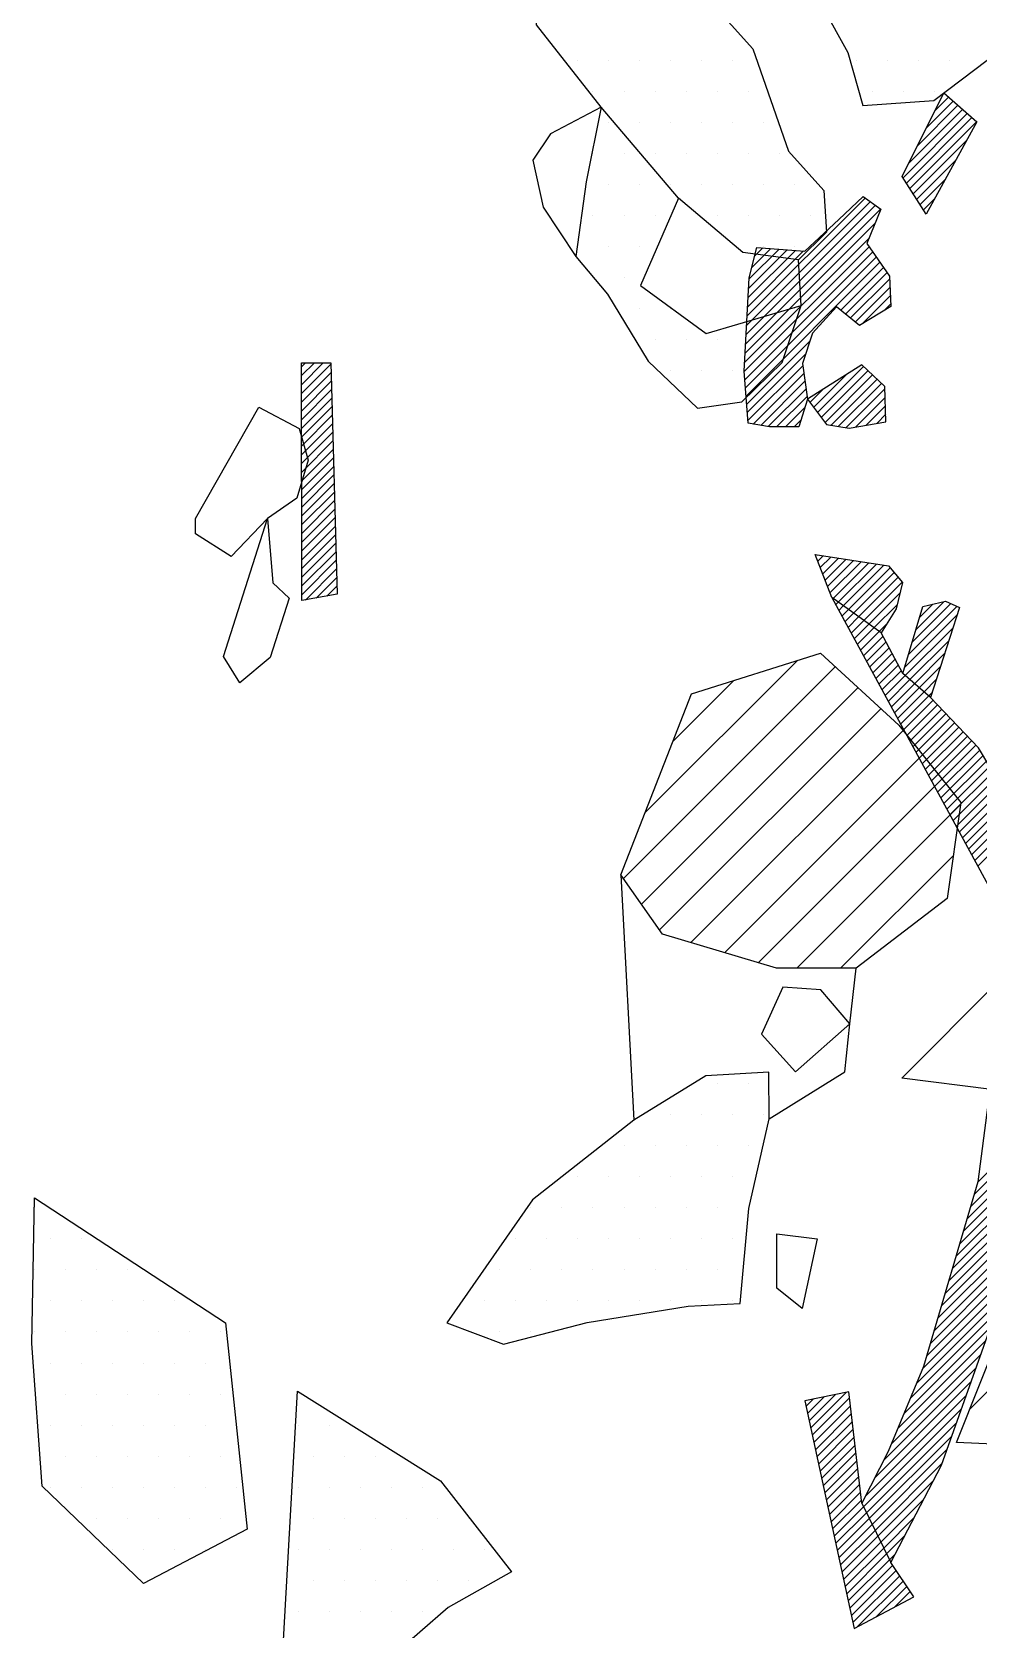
# Model space of a CAD drawing. Header units: metres. Extents: x -8.98 to -4.82, y -17.36 to -14.04.
# Drawn here: x -7.932 to -7.551, y -15.032 to -14.389 of the extents above; entities that cross this region are included whole.
import ezdxf

# ---------------------------------------------------------------- set-up
doc = ezdxf.new("R2010")
doc.units = ezdxf.units.M
doc.header["$LTSCALE"] = 25
doc.header["$MEASUREMENT"] = 0
doc.layers.get('0').update_dxf_attribs({"linetype": 'CONTINUOUS'})
for name, color, linetype in [('FEUER', 1, 'CONTINUOUS'), ('KNOCHEN', 2, 'CONTINUOUS'), ('KNOCHENSCHRAFF', 2, 'CONTINUOUS'), ('STEINE', 4, 'CONTINUOUS'), ('STEINESCHRAFF', 4, 'CONTINUOUS')]:
    doc.layers.add(name, color=color, linetype=linetype)

# ---------------------------------------------------------------- blocks, each defined once
blk = doc.blocks.new('*X3')
at = {"color": 0}
for p, q in [((-755.411, -1486.205), (-752.185, -1482.98)), ((-755.264, -1485.705), (-752.446, -1482.888)), ((-755.117, -1485.205), (-752.708, -1482.795)), ((-755.851, -1487.707), (-751.401, -1483.256)), ((-755.704, -1487.206), (-751.662, -1483.164)), ((-755.557, -1486.706), (-751.924, -1483.072)), ((-755.998, -1488.207), (-753.193, -1485.402)), ((-756.145, -1488.707), (-753.609, -1486.172)), ((-756.292, -1489.208), (-753.701, -1486.617)), ((-756.585, -1490.209), (-753.885, -1487.509)), ((-756.439, -1489.708), (-753.793, -1487.063)), ((-756.732, -1490.709), (-753.977, -1487.954)), ((-757.026, -1491.71), (-754.161, -1488.845)), ((-756.879, -1491.21), (-754.069, -1488.4)), ((-757.173, -1492.21), (-754.253, -1489.291)), ((-757.334, -1492.725), (-754.345, -1489.737)), ((-757.839, -1493.937), (-754.53, -1490.628)), ((-757.587, -1493.331), (-754.437, -1490.182)), ((-758.092, -1494.544), (-754.622, -1491.073)), ((-758.345, -1495.15), (-754.785, -1491.59)), ((-758.908, -1496.42), (-755.178, -1492.691)), ((-758.597, -1495.756), (-754.982, -1492.141)), ((-759.277, -1497.143), (-755.375, -1493.241)), ((-762.042, -1494.251), (-761.747, -1493.956)), ((-761.978, -1494.541), (-761.304, -1493.867)), ((-761.915, -1494.831), (-760.862, -1493.778)), ((-761.852, -1495.122), (-760.419, -1493.689)), ((-761.789, -1495.412), (-760.28, -1493.903)), ((-759.647, -1497.866), (-755.572, -1493.791)), ((-761.726, -1495.702), (-760.243, -1494.22)), ((-761.662, -1495.993), (-760.207, -1494.537)), ((-759.722, -1498.295), (-755.768, -1494.341)), ((-761.599, -1496.283), (-760.171, -1494.855)), ((-761.536, -1496.573), (-760.134, -1495.172)), ((-759.606, -1498.533), (-755.965, -1494.892)), ((-761.473, -1496.864), (-760.098, -1495.489)), ((-761.41, -1497.154), (-760.062, -1495.806)), ((-759.49, -1498.77), (-756.162, -1495.442)), ((-761.346, -1497.445), (-760.025, -1496.123)), ((-761.283, -1497.735), (-759.989, -1496.441)), ((-759.373, -1499.007), (-756.358, -1495.992)), ((-759.257, -1499.244), (-756.555, -1496.542)), ((-761.22, -1498.025), (-759.953, -1496.758)), ((-761.157, -1498.316), (-759.916, -1497.075)), ((-761.094, -1498.606), (-759.88, -1497.392)), ((-761.03, -1498.896), (-759.843, -1497.709)), ((-759.141, -1499.481), (-756.91, -1497.25)), ((-760.967, -1499.187), (-759.807, -1498.027)), ((-760.904, -1499.477), (-759.722, -1498.295)), ((-759.024, -1499.719), (-757.29, -1497.984)), ((-760.841, -1499.767), (-759.606, -1498.533)), ((-760.778, -1500.058), (-759.49, -1498.77)), ((-760.714, -1500.348), (-759.373, -1499.007)), ((-758.908, -1499.956), (-757.67, -1498.718)), ((-760.651, -1500.638), (-759.257, -1499.244)), ((-760.588, -1500.929), (-759.141, -1499.481)), ((-760.525, -1501.219), (-759.024, -1499.719)), ((-758.792, -1500.193), (-758.051, -1499.452)), ((-760.462, -1501.509), (-758.908, -1499.956)), ((-760.398, -1501.8), (-758.792, -1500.193)), ((-760.335, -1502.09), (-758.675, -1500.43)), ((-758.675, -1500.43), (-758.431, -1500.186)), ((-760.272, -1502.381), (-758.546, -1500.655)), ((-760.209, -1502.671), (-758.404, -1500.866)), ((-760.146, -1502.961), (-758.263, -1501.078)), ((-759.957, -1503.126), (-758.121, -1501.29)), ((-759.199, -1502.722), (-757.98, -1501.502)), ((-758.442, -1502.318), (-757.838, -1501.714))]:
    blk.add_line(p, q, dxfattribs=at)
blk = doc.blocks.new('*X4')
at = {"color": 0}
for p, q in [((-757.546, -1443.439), (-755.915, -1441.809)), ((-757.194, -1442.734), (-756.103, -1441.643)), ((-756.842, -1442.028), (-756.291, -1441.477)), ((-756.49, -1441.323), (-756.479, -1441.312)), ((-758.127, -1444.728), (-755.54, -1442.14)), ((-757.99, -1444.944), (-755.352, -1442.306)), ((-757.897, -1444.145), (-755.728, -1441.975)), ((-757.853, -1445.161), (-755.164, -1442.472)), ((-757.716, -1445.377), (-755.564, -1443.225)), ((-757.578, -1445.593), (-755.99, -1444.005)), ((-757.441, -1445.81), (-756.417, -1444.785)), ((-764.428, -1450.675), (-759.451, -1445.698)), ((-764.408, -1450.302), (-759.657, -1445.551)), ((-757.304, -1446.026), (-756.843, -1445.565)), ((-764.467, -1451.422), (-759.038, -1445.992)), ((-764.448, -1451.048), (-759.245, -1445.845)), ((-764.487, -1451.795), (-759.256, -1446.564)), ((-764.526, -1452.541), (-759.495, -1447.51)), ((-764.507, -1452.168), (-759.498, -1447.159)), ((-764.368, -1449.555), (-762.469, -1447.656)), ((-764.349, -1449.181), (-762.797, -1447.63)), ((-764.329, -1448.808), (-763.125, -1447.605)), ((-764.224, -1448.35), (-763.453, -1447.579)), ((-764.107, -1447.879), (-763.781, -1447.553)), ((-764.501, -1452.87), (-759.35, -1447.718)), ((-764.477, -1453.199), (-759.205, -1447.927)), ((-764.452, -1453.528), (-759.06, -1448.136)), ((-764.388, -1449.928), (-762.141, -1447.681)), ((-760.639, -1450.068), (-758.915, -1448.345)), ((-760.446, -1450.228), (-758.771, -1448.553)), ((-760.253, -1450.389), (-758.663, -1448.8)), ((-760.06, -1450.549), (-758.649, -1449.139)), ((-759.786, -1450.629), (-758.634, -1449.478)), ((-758.899, -1450.096), (-758.62, -1449.817)), ((-764.428, -1453.857), (-761.877, -1451.306)), ((-764.404, -1454.186), (-762.053, -1451.836)), ((-782.369, -1452.706), (-781.853, -1452.191)), ((-782.369, -1452.353), (-782.207, -1452.191)), ((-782.368, -1453.059), (-781.5, -1452.19)), ((-782.368, -1453.412), (-781.195, -1452.239)), ((-782.368, -1453.765), (-781.185, -1452.583)), ((-764.379, -1454.515), (-762.17, -1452.306)), ((-764.167, -1454.657), (-762.125, -1452.615)), ((-761.726, -1453.983), (-760.402, -1452.659)), ((-761.574, -1454.185), (-759.721, -1452.332)), ((-761.422, -1454.387), (-759.539, -1452.504)), ((-761.271, -1454.589), (-759.357, -1452.675)), ((-782.367, -1454.119), (-781.176, -1452.927)), ((-782.367, -1454.472), (-781.166, -1453.271)), ((-763.866, -1454.71), (-762.081, -1452.924)), ((-763.565, -1454.762), (-762.036, -1453.233)), ((-761.878, -1453.782), (-761.355, -1453.259)), ((-761.027, -1454.699), (-759.175, -1452.847)), ((-760.724, -1454.749), (-758.993, -1453.019)), ((-760.421, -1454.8), (-758.863, -1453.242)), ((-782.367, -1454.825), (-781.156, -1453.615)), ((-782.366, -1455.178), (-781.147, -1453.959)), ((-763.222, -1454.773), (-761.992, -1453.542)), ((-762.868, -1454.772), (-762.083, -1453.987)), ((-760.046, -1454.778), (-758.851, -1453.583)), ((-759.618, -1454.704), (-758.838, -1453.924)), ((-782.366, -1455.531), (-781.137, -1454.302)), ((-782.366, -1455.885), (-781.127, -1454.646)), ((-762.515, -1454.772), (-762.248, -1454.505)), ((-759.19, -1454.63), (-758.826, -1454.265)), ((-782.365, -1456.238), (-781.117, -1454.99)), ((-782.365, -1456.591), (-781.108, -1455.334)), ((-782.364, -1456.944), (-781.098, -1455.678)), ((-782.364, -1457.298), (-781.088, -1456.022)), ((-782.364, -1457.651), (-781.078, -1456.365)), ((-782.363, -1458.004), (-781.069, -1456.709)), ((-782.363, -1458.357), (-781.059, -1457.053)), ((-782.363, -1458.71), (-781.049, -1457.397)), ((-782.362, -1459.064), (-781.04, -1457.741)), ((-782.362, -1459.417), (-781.03, -1458.085)), ((-782.362, -1459.77), (-781.02, -1458.428)), ((-782.361, -1460.123), (-781.01, -1458.772)), ((-782.361, -1460.477), (-781.001, -1459.116)), ((-782.361, -1460.83), (-780.991, -1459.46)), ((-782.36, -1461.183), (-780.981, -1459.804)), ((-782.36, -1461.536), (-780.972, -1460.148)), ((-782.22, -1461.75), (-780.962, -1460.491)), ((-761.661, -1459.929), (-761.654, -1459.922)), ((-761.563, -1460.185), (-761.347, -1459.969)), ((-761.465, -1460.44), (-761.041, -1460.016)), ((-761.367, -1460.696), (-760.735, -1460.063)), ((-761.269, -1460.951), (-760.428, -1460.111)), ((-761.171, -1461.207), (-760.122, -1460.158)), ((-761.073, -1461.462), (-759.816, -1460.205)), ((-760.948, -1461.69), (-759.51, -1460.252)), ((-760.742, -1461.838), (-759.203, -1460.3)), ((-760.536, -1461.986), (-758.897, -1460.347)), ((-760.33, -1462.133), (-758.646, -1460.449)), ((-781.789, -1461.673), (-780.952, -1460.835)), ((-760.124, -1462.281), (-758.483, -1460.64)), ((-759.918, -1462.428), (-758.321, -1460.832)), ((-759.712, -1462.576), (-758.159, -1461.023)), ((-781.359, -1461.595), (-780.942, -1461.179)), ((-760.968, -1461.711), (-760.948, -1461.69)), ((-759.506, -1462.723), (-758.247, -1461.465)), ((-757.614, -1462.953), (-756.477, -1461.816)), ((-760.844, -1461.94), (-760.742, -1461.838)), ((-760.719, -1462.169), (-760.536, -1461.986)), ((-760.595, -1462.398), (-760.33, -1462.133)), ((-760.47, -1462.627), (-760.124, -1462.281)), ((-760.346, -1462.856), (-759.918, -1462.428)), ((-759.3, -1462.871), (-758.357, -1461.928)), ((-758.071, -1464.47), (-755.944, -1462.344)), ((-757.919, -1463.965), (-755.96, -1462.006)), ((-757.767, -1463.459), (-756.203, -1461.896)), ((-757.462, -1462.448), (-756.932, -1461.917)), ((-760.221, -1463.085), (-759.712, -1462.576)), ((-760.096, -1463.314), (-759.506, -1462.723)), ((-759.972, -1463.543), (-759.3, -1462.871)), ((-759.847, -1463.772), (-759.094, -1463.019)), ((-759.094, -1463.019), (-758.767, -1462.692)), ((-758.042, -1464.795), (-756.113, -1462.866)), ((-759.723, -1464.001), (-758.937, -1463.216)), ((-759.598, -1464.23), (-758.815, -1463.446)), ((-759.474, -1464.459), (-758.692, -1463.677)), ((-757.852, -1464.959), (-756.281, -1463.388)), ((-759.349, -1464.688), (-758.569, -1463.908)), ((-759.225, -1464.917), (-758.446, -1464.139)), ((-759.1, -1465.146), (-758.323, -1464.369)), ((-757.662, -1465.123), (-756.45, -1463.91)), ((-758.976, -1465.375), (-758.2, -1464.6)), ((-758.851, -1465.604), (-758.042, -1464.795)), ((-758.726, -1465.833), (-757.852, -1464.959)), ((-757.472, -1465.286), (-756.618, -1464.432)), ((-757.282, -1465.45), (-756.787, -1464.954)), ((-758.602, -1466.062), (-757.662, -1465.123)), ((-758.477, -1466.291), (-757.472, -1465.286)), ((-758.353, -1466.52), (-757.282, -1465.45)), ((-758.228, -1466.749), (-757.093, -1465.614)), ((-757.093, -1465.614), (-756.956, -1465.477)), ((-758.104, -1466.978), (-756.913, -1465.788)), ((-757.979, -1467.207), (-756.741, -1465.969)), ((-757.855, -1467.436), (-756.569, -1466.15)), ((-757.73, -1467.665), (-756.396, -1466.331)), ((-757.606, -1467.894), (-756.224, -1466.513)), ((-757.481, -1468.123), (-756.051, -1466.694)), ((-757.356, -1468.352), (-755.879, -1466.875)), ((-757.232, -1468.581), (-755.707, -1467.056)), ((-757.107, -1468.81), (-755.534, -1467.237)), ((-756.983, -1469.039), (-755.362, -1467.418)), ((-756.858, -1469.268), (-755.189, -1467.599)), ((-756.734, -1469.497), (-755.032, -1467.796)), ((-756.609, -1469.726), (-754.9, -1468.017)), ((-756.485, -1469.955), (-754.768, -1468.239)), ((-756.36, -1470.184), (-754.636, -1468.461)), ((-756.235, -1470.413), (-754.504, -1468.682)), ((-756.111, -1470.642), (-754.372, -1468.904)), ((-755.986, -1470.871), (-754.241, -1469.126)), ((-755.862, -1471.1), (-754.109, -1469.347)), ((-755.737, -1471.329), (-753.977, -1469.569)), ((-755.613, -1471.558), (-753.845, -1469.791)), ((-755.488, -1471.787), (-753.713, -1470.012)), ((-755.364, -1472.016), (-753.581, -1470.234)), ((-755.239, -1472.245), (-753.449, -1470.456)), ((-755.115, -1472.474), (-753.317, -1470.677))]:
    blk.add_line(p, q, dxfattribs=at)
blk = doc.blocks.new('*X6')
at = {"color": 0}
for p, q in [((-768.53, -1470.333), (-762.385, -1464.188)), ((-769.4, -1472.971), (-760.867, -1464.438)), ((-767.397, -1467.433), (-764.965, -1465)), ((-768.67, -1474.009), (-759.945, -1465.284)), ((-767.94, -1475.047), (-759.023, -1466.13)), ((-766.684, -1475.558), (-758.129, -1467.003)), ((-765.323, -1475.965), (-757.34, -1467.983)), ((-763.962, -1476.372), (-756.552, -1468.962)), ((-762.413, -1476.591), (-755.803, -1469.981)), ((-760.643, -1476.589), (-756.1, -1472.046)), ((-755.439, -1494.366), (-752.361, -1491.288))]:
    blk.add_line(p, q, dxfattribs=at)
blk = doc.blocks.new('*X7')
at = {"color": 0}
for p, q in [((-771.25, -1440), (-771.25, -1440)), ((-770, -1440), (-770, -1440)), ((-768.75, -1440), (-768.75, -1440)), ((-767.5, -1440), (-767.5, -1440)), ((-766.25, -1440), (-766.25, -1440)), ((-765, -1440), (-765, -1440)), ((-760, -1440), (-760, -1440)), ((-758.75, -1440), (-758.75, -1440)), ((-757.5, -1440), (-757.5, -1440)), ((-756.25, -1440), (-756.25, -1440)), ((-770.625, -1441.25), (-770.625, -1441.25)), ((-769.375, -1441.25), (-769.375, -1441.25)), ((-768.125, -1441.25), (-768.125, -1441.25)), ((-766.875, -1441.25), (-766.875, -1441.25)), ((-765.625, -1441.25), (-765.625, -1441.25)), ((-764.375, -1441.25), (-764.375, -1441.25)), ((-759.375, -1441.25), (-759.375, -1441.25)), ((-758.125, -1441.25), (-758.125, -1441.25)), ((-756.875, -1441.25), (-756.875, -1441.25)), ((-770, -1442.5), (-770, -1442.5)), ((-768.75, -1442.5), (-768.75, -1442.5)), ((-767.5, -1442.5), (-767.5, -1442.5)), ((-766.25, -1442.5), (-766.25, -1442.5)), ((-765, -1442.5), (-765, -1442.5)), ((-763.75, -1442.5), (-763.75, -1442.5)), ((-770.625, -1443.75), (-770.625, -1443.75)), ((-769.375, -1443.75), (-769.375, -1443.75)), ((-768.125, -1443.75), (-768.125, -1443.75)), ((-766.875, -1443.75), (-766.875, -1443.75)), ((-765.625, -1443.75), (-765.625, -1443.75)), ((-764.375, -1443.75), (-764.375, -1443.75)), ((-763.125, -1443.75), (-763.125, -1443.75)), ((-770, -1445), (-770, -1445)), ((-768.75, -1445), (-768.75, -1445)), ((-767.5, -1445), (-767.5, -1445)), ((-766.25, -1445), (-766.25, -1445)), ((-765, -1445), (-765, -1445)), ((-763.75, -1445), (-763.75, -1445)), ((-762.5, -1445), (-762.5, -1445)), ((-770.625, -1446.25), (-770.625, -1446.25)), ((-769.375, -1446.25), (-769.375, -1446.25)), ((-768.125, -1446.25), (-768.125, -1446.25)), ((-765.625, -1446.25), (-765.625, -1446.25)), ((-764.375, -1446.25), (-764.375, -1446.25)), ((-763.125, -1446.25), (-763.125, -1446.25)), ((-761.875, -1446.25), (-761.875, -1446.25)), ((-771.25, -1447.5), (-771.25, -1447.5)), ((-770, -1447.5), (-770, -1447.5)), ((-768.75, -1447.5), (-768.75, -1447.5)), ((-763.75, -1447.5), (-763.75, -1447.5)), ((-762.5, -1447.5), (-762.5, -1447.5)), ((-769.375, -1448.75), (-769.375, -1448.75)), ((-768.75, -1450), (-768.75, -1450)), ((-767.5, -1450), (-767.5, -1450)), ((-762.5, -1450), (-762.5, -1450)), ((-768.125, -1451.25), (-768.125, -1451.25)), ((-766.875, -1451.25), (-766.875, -1451.25)), ((-765.625, -1451.25), (-765.625, -1451.25)), ((-764.375, -1451.25), (-764.375, -1451.25)), ((-763.125, -1451.25), (-763.125, -1451.25)), ((-767.5, -1452.5), (-767.5, -1452.5)), ((-766.25, -1452.5), (-766.25, -1452.5)), ((-765, -1452.5), (-765, -1452.5)), ((-763.75, -1452.5), (-763.75, -1452.5)), ((-765.625, -1453.75), (-765.625, -1453.75)), ((-765.625, -1481.25), (-765.625, -1481.25)), ((-764.375, -1481.25), (-764.375, -1481.25)), ((-767.5, -1482.5), (-767.5, -1482.5)), ((-766.25, -1482.5), (-766.25, -1482.5)), ((-765, -1482.5), (-765, -1482.5)), ((-763.75, -1482.5), (-763.75, -1482.5)), ((-769.375, -1483.75), (-769.375, -1483.75)), ((-768.125, -1483.75), (-768.125, -1483.75)), ((-766.875, -1483.75), (-766.875, -1483.75)), ((-765.625, -1483.75), (-765.625, -1483.75)), ((-764.375, -1483.75), (-764.375, -1483.75)), ((-771.25, -1485), (-771.25, -1485)), ((-770, -1485), (-770, -1485)), ((-768.75, -1485), (-768.75, -1485)), ((-767.5, -1485), (-767.5, -1485)), ((-766.25, -1485), (-766.25, -1485)), ((-765, -1485), (-765, -1485)), ((-793.125, -1486.25), (-793.125, -1486.25)), ((-773.125, -1486.25), (-773.125, -1486.25)), ((-771.875, -1486.25), (-771.875, -1486.25)), ((-770.625, -1486.25), (-770.625, -1486.25)), ((-769.375, -1486.25), (-769.375, -1486.25)), ((-768.125, -1486.25), (-768.125, -1486.25)), ((-766.875, -1486.25), (-766.875, -1486.25)), ((-765.625, -1486.25), (-765.625, -1486.25)), ((-764.375, -1486.25), (-764.375, -1486.25)), ((-792.5, -1487.5), (-792.5, -1487.5)), ((-791.25, -1487.5), (-791.25, -1487.5)), ((-773.75, -1487.5), (-773.75, -1487.5)), ((-772.5, -1487.5), (-772.5, -1487.5)), ((-771.25, -1487.5), (-771.25, -1487.5)), ((-770, -1487.5), (-770, -1487.5)), ((-768.75, -1487.5), (-768.75, -1487.5)), ((-767.5, -1487.5), (-767.5, -1487.5)), ((-766.25, -1487.5), (-766.25, -1487.5)), ((-765, -1487.5), (-765, -1487.5)), ((-793.125, -1488.75), (-793.125, -1488.75)), ((-791.875, -1488.75), (-791.875, -1488.75)), ((-790.625, -1488.75), (-790.625, -1488.75)), ((-789.375, -1488.75), (-789.375, -1488.75)), ((-774.375, -1488.75), (-774.375, -1488.75)), ((-773.125, -1488.75), (-773.125, -1488.75)), ((-771.875, -1488.75), (-771.875, -1488.75)), ((-770.625, -1488.75), (-770.625, -1488.75)), ((-769.375, -1488.75), (-769.375, -1488.75)), ((-768.125, -1488.75), (-768.125, -1488.75)), ((-766.875, -1488.75), (-766.875, -1488.75)), ((-765.625, -1488.75), (-765.625, -1488.75)), ((-792.5, -1490), (-792.5, -1490)), ((-791.25, -1490), (-791.25, -1490)), ((-790, -1490), (-790, -1490)), ((-788.75, -1490), (-788.75, -1490)), ((-787.5, -1490), (-787.5, -1490)), ((-775, -1490), (-775, -1490)), ((-773.75, -1490), (-773.75, -1490)), ((-772.5, -1490), (-772.5, -1490)), ((-771.25, -1490), (-771.25, -1490)), ((-770, -1490), (-770, -1490)), ((-768.75, -1490), (-768.75, -1490)), ((-767.5, -1490), (-767.5, -1490)), ((-766.25, -1490), (-766.25, -1490)), ((-765, -1490), (-765, -1490)), ((-793.125, -1491.25), (-793.125, -1491.25)), ((-791.875, -1491.25), (-791.875, -1491.25)), ((-790.625, -1491.25), (-790.625, -1491.25)), ((-789.375, -1491.25), (-789.375, -1491.25)), ((-788.125, -1491.25), (-788.125, -1491.25)), ((-786.875, -1491.25), (-786.875, -1491.25)), ((-785.625, -1491.25), (-785.625, -1491.25)), ((-774.375, -1491.25), (-774.375, -1491.25)), ((-773.125, -1491.25), (-773.125, -1491.25)), ((-792.5, -1492.5), (-792.5, -1492.5)), ((-791.25, -1492.5), (-791.25, -1492.5)), ((-790, -1492.5), (-790, -1492.5)), ((-788.75, -1492.5), (-788.75, -1492.5)), ((-787.5, -1492.5), (-787.5, -1492.5)), ((-786.25, -1492.5), (-786.25, -1492.5)), ((-791.875, -1493.75), (-791.875, -1493.75)), ((-790.625, -1493.75), (-790.625, -1493.75)), ((-789.375, -1493.75), (-789.375, -1493.75)), ((-788.125, -1493.75), (-788.125, -1493.75)), ((-786.875, -1493.75), (-786.875, -1493.75)), ((-785.625, -1493.75), (-785.625, -1493.75)), ((-792.5, -1495), (-792.5, -1495)), ((-791.25, -1495), (-791.25, -1495)), ((-790, -1495), (-790, -1495)), ((-788.75, -1495), (-788.75, -1495)), ((-787.5, -1495), (-787.5, -1495)), ((-786.25, -1495), (-786.25, -1495)), ((-782.5, -1495), (-782.5, -1495)), ((-781.25, -1495), (-781.25, -1495)), ((-791.875, -1496.25), (-791.875, -1496.25)), ((-790.625, -1496.25), (-790.625, -1496.25)), ((-789.375, -1496.25), (-789.375, -1496.25)), ((-788.125, -1496.25), (-788.125, -1496.25)), ((-786.875, -1496.25), (-786.875, -1496.25)), ((-785.625, -1496.25), (-785.625, -1496.25)), ((-781.875, -1496.25), (-781.875, -1496.25)), ((-780.625, -1496.25), (-780.625, -1496.25)), ((-779.375, -1496.25), (-779.375, -1496.25)), ((-792.5, -1497.5), (-792.5, -1497.5)), ((-791.25, -1497.5), (-791.25, -1497.5)), ((-790, -1497.5), (-790, -1497.5)), ((-788.75, -1497.5), (-788.75, -1497.5)), ((-787.5, -1497.5), (-787.5, -1497.5)), ((-786.25, -1497.5), (-786.25, -1497.5)), ((-785, -1497.5), (-785, -1497.5)), ((-782.5, -1497.5), (-782.5, -1497.5)), ((-781.25, -1497.5), (-781.25, -1497.5)), ((-780, -1497.5), (-780, -1497.5)), ((-778.75, -1497.5), (-778.75, -1497.5)), ((-777.5, -1497.5), (-777.5, -1497.5)), ((-790.625, -1498.75), (-790.625, -1498.75)), ((-789.375, -1498.75), (-789.375, -1498.75)), ((-788.125, -1498.75), (-788.125, -1498.75)), ((-786.875, -1498.75), (-786.875, -1498.75)), ((-785.625, -1498.75), (-785.625, -1498.75)), ((-781.875, -1498.75), (-781.875, -1498.75)), ((-780.625, -1498.75), (-780.625, -1498.75)), ((-779.375, -1498.75), (-779.375, -1498.75)), ((-778.125, -1498.75), (-778.125, -1498.75)), ((-776.875, -1498.75), (-776.875, -1498.75)), ((-775.625, -1498.75), (-775.625, -1498.75)), ((-790, -1500), (-790, -1500)), ((-788.75, -1500), (-788.75, -1500)), ((-787.5, -1500), (-787.5, -1500)), ((-786.25, -1500), (-786.25, -1500)), ((-782.5, -1500), (-782.5, -1500)), ((-781.25, -1500), (-781.25, -1500)), ((-780, -1500), (-780, -1500)), ((-778.75, -1500), (-778.75, -1500)), ((-777.5, -1500), (-777.5, -1500)), ((-776.25, -1500), (-776.25, -1500)), ((-775, -1500), (-775, -1500)), ((-781.875, -1501.25), (-781.875, -1501.25)), ((-780.625, -1501.25), (-780.625, -1501.25)), ((-779.375, -1501.25), (-779.375, -1501.25)), ((-778.125, -1501.25), (-778.125, -1501.25)), ((-776.875, -1501.25), (-776.875, -1501.25)), ((-775.625, -1501.25), (-775.625, -1501.25)), ((-782.5, -1502.5), (-782.5, -1502.5)), ((-781.25, -1502.5), (-781.25, -1502.5)), ((-780, -1502.5), (-780, -1502.5)), ((-778.75, -1502.5), (-778.75, -1502.5)), ((-777.5, -1502.5), (-777.5, -1502.5))]:
    blk.add_line(p, q, dxfattribs=at)

msp = doc.modelspace()

# ---------------------------------------------------------------- linework, layer by layer
at = {"layer": 'KNOCHEN'}
for points in [[(-7.58162, -14.44674), (-7.56483, -14.41308), (-7.55156, -14.42479), (-7.57192, -14.46203), (-7.58162, -14.44674)], [(-7.64526, -14.52531), (-7.64326, -14.48758), (-7.64021, -14.47535), (-7.62084, -14.47686), (-7.60709, -14.4641), (-7.59741, -14.45491), (-7.59027, -14.46), (-7.59586, -14.47377), (-7.58668, -14.48702), (-7.58615, -14.49925), (-7.59889, -14.50691), (-7.60807, -14.49928), (-7.61775, -14.50999), (-7.62182, -14.52223), (-7.61976, -14.5365), (-7.62332, -14.54772), (-7.63505, -14.54773), (-7.64371, -14.54621), (-7.64526, -14.52531)], [(-7.8236, -14.61775), (-7.82369, -14.52191), (-7.81197, -14.5219), (-7.80933, -14.61519), (-7.8236, -14.61775)], [(-7.61976, -14.5365), (-7.61211, -14.54669), (-7.60293, -14.54821), (-7.58815, -14.54565), (-7.58867, -14.53137), (-7.59786, -14.52272), (-7.61976, -14.5365)], [(-7.61, -14.61653), (-7.61665, -14.5992), (-7.58707, -14.60376), (-7.58146, -14.61038), (-7.584, -14.62109), (-7.59011, -14.63078)], [(-7.5702, -14.65676), (-7.58142, -14.64709), (-7.59011, -14.63078), (-7.61, -14.61653), (-7.53851, -14.74798), (-7.50788, -14.78568), (-7.49718, -14.78057), (-7.48086, -14.79177), (-7.46812, -14.78207), (-7.45947, -14.76881), (-7.4605, -14.75504), (-7.45439, -14.74892), (-7.48348, -14.71938), (-7.4911, -14.7459), (-7.50076, -14.76936), (-7.52322, -14.74389), (-7.53141, -14.70974), (-7.55081, -14.67713), (-7.5702, -14.65676)], [(-7.58142, -14.64709), (-7.57329, -14.62006), (-7.56412, -14.61801), (-7.55851, -14.62056), (-7.5702, -14.65676)], [(-7.5471, -14.82089), (-7.55115, -14.85199), (-7.573, -14.92644), (-7.58724, -14.96061), (-7.59793, -14.98152), (-7.58618, -15.00547), (-7.56583, -14.96619), (-7.54651, -14.91214), (-7.53534, -14.85809), (-7.51396, -14.83258), (-7.5471, -14.82089)], [(-7.59793, -14.98152), (-7.60307, -14.93666), (-7.62091, -14.94025), (-7.60094, -15.03199), (-7.57699, -15.01922), (-7.58618, -15.00547)]]:
    msp.add_lwpolyline(points, dxfattribs=at)
at = {"layer": 'STEINE'}
for points in [[(-7.729, -14.38571), (-7.727, -14.34798), (-7.7061, -14.34032), (-7.66887, -14.36526), (-7.64182, -14.39531), (-7.62751, -14.43659), (-7.61322, -14.45238), (-7.61218, -14.4692), (-7.62339, -14.48043), (-7.64582, -14.47739), (-7.67184, -14.45549), (-7.70297, -14.41882), (-7.729, -14.38571)], [(-7.60975, -14.3494), (-7.6138, -14.37846), (-7.60358, -14.3968), (-7.59745, -14.41821), (-7.5689, -14.41614), (-7.5363, -14.39164), (-7.52917, -14.38297), (-7.60975, -14.3494)], [(-7.70297, -14.41882), (-7.72335, -14.42955), (-7.73048, -14.44026), (-7.72638, -14.45912), (-7.71311, -14.47898)], [(-7.70297, -14.41882), (-7.70906, -14.4489), (-7.71311, -14.47898), (-7.70035, -14.49427), (-7.68401, -14.52127), (-7.66411, -14.54011), (-7.64627, -14.53755), (-7.62997, -14.52173), (-7.62235, -14.49878), (-7.62339, -14.48043)], [(-7.67184, -14.45549), (-7.6871, -14.49068), (-7.66057, -14.51003), (-7.62235, -14.49878)], [(-7.86645, -14.58466), (-7.84101, -14.53977), (-7.82468, -14.54842), (-7.8211, -14.56116), (-7.82568, -14.57646), (-7.83739, -14.58463), (-7.85216, -14.59994), (-7.86645, -14.59077), (-7.86645, -14.58466)], [(-7.83739, -14.58463), (-7.83533, -14.61062), (-7.8287, -14.61674), (-7.83632, -14.6407), (-7.84855, -14.65091), (-7.85518, -14.64021), (-7.83739, -14.58463)], [(-7.69503, -14.72825), (-7.66655, -14.65532), (-7.61457, -14.63896), (-7.58293, -14.66799), (-7.55792, -14.69906), (-7.5635, -14.73781), (-7.60017, -14.76588), (-7.63229, -14.76591), (-7.67818, -14.75219), (-7.69503, -14.72825), (-7.68984, -14.82714), (-7.73059, -14.8593), (-7.76521, -14.90878), (-7.74226, -14.91742), (-7.70862, -14.90873), (-7.66784, -14.90206), (-7.64694, -14.90102), (-7.64341, -14.86278), (-7.63529, -14.82658), (-7.63531, -14.80772), (-7.6608, -14.80927), (-7.68984, -14.82714)], [(-7.63529, -14.82658), (-7.60472, -14.80769), (-7.6027, -14.78832), (-7.60017, -14.76588)], [(-7.58178, -14.81022), (-7.54307, -14.77144), (-7.53489, -14.79998), (-7.54558, -14.81477), (-7.58178, -14.81022)], [(-7.63838, -14.79243), (-7.6246, -14.80771), (-7.6027, -14.78832), (-7.61444, -14.77456), (-7.62973, -14.77356), (-7.63838, -14.79243)], [(-7.93144, -14.85847), (-7.85442, -14.90886), (-7.84567, -14.99195), (-7.88745, -15.01391), (-7.92827, -14.9747), (-7.93241, -14.9171), (-7.93144, -14.85847)], [(-7.63217, -14.89489), (-7.63219, -14.87297), (-7.61587, -14.87499), (-7.62196, -14.90304), (-7.63217, -14.89489)], [(-7.55972, -14.95701), (-7.54039, -14.90856), (-7.50878, -14.91669), (-7.52405, -14.94168), (-7.53882, -14.95801), (-7.55972, -14.95701)], [(-7.83185, -15.05107), (-7.82533, -14.93637), (-7.76769, -14.9725), (-7.73911, -15.00918), (-7.76459, -15.02348), (-7.78751, -15.04338), (-7.83185, -15.05107)]]:
    msp.add_lwpolyline(points, dxfattribs=at)

# ---------------------------------------------------------------- block references
at = {"layer": 'FEUER', "xscale": 0.01, "yscale": 0.01, "zscale": 0.01}
msp.add_blockref('*X6', (0, 0), dxfattribs=at)
at = {"layer": 'KNOCHENSCHRAFF', "xscale": 0.01, "yscale": 0.01, "zscale": 0.01}
for name in ['*X4', '*X3']:
    msp.add_blockref(name, (0, 0), dxfattribs=at)
at = {"layer": 'STEINESCHRAFF', "xscale": 0.01, "yscale": 0.01, "zscale": 0.01}
msp.add_blockref('*X7', (0, 0), dxfattribs=at)

doc.saveas('drawing.dxf')
